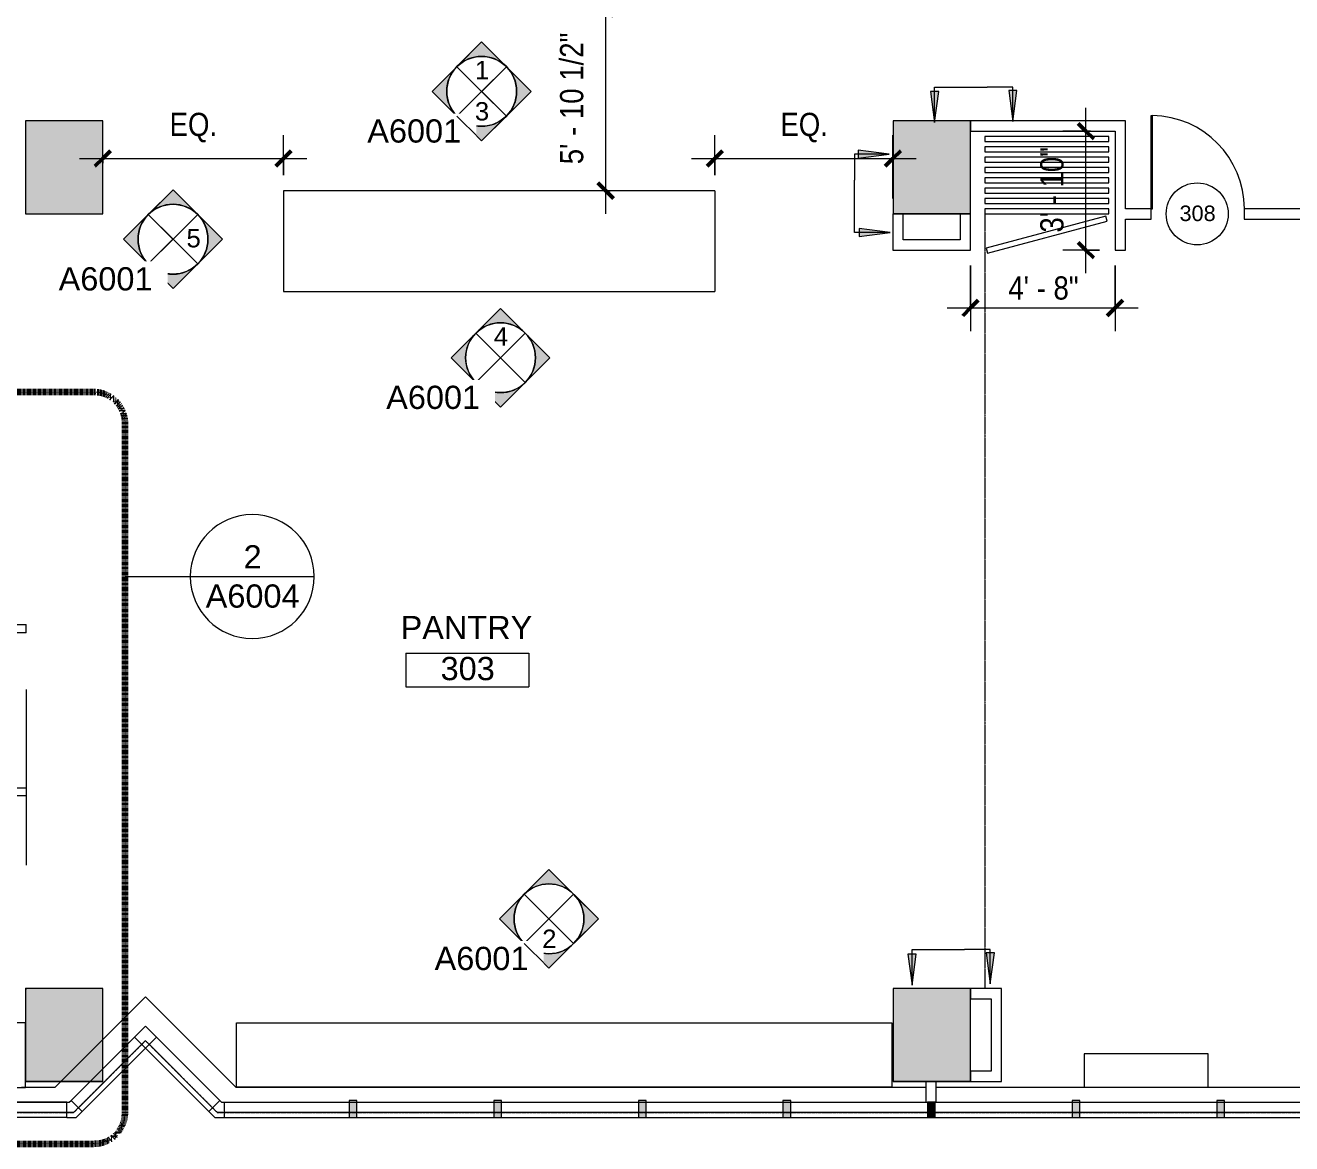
# Model space of a CAD drawing. Header units: inches. Extents: x 41 to 3077, y -701 to 1388.
# Drawn here: x 1678.3 to 2168.7, y -701.3 to -268.2 of the extents above; entities that cross this region are included whole.
import ezdxf

# ---------------------------------------------------------------- set-up
doc = ezdxf.new("R2010")
doc.units = ezdxf.units.IN
doc.header["$MEASUREMENT"] = 0
for name, pattern in [('Dash 3_32_', [0.1875, 0.09375, -0.09375]), ('Hidden 1_8_', [0.1875, 0.125, -0.0625]), ('IMPORT-PHANTOM4', [0.625, 0.3125, -0.0625, 0.0625, -0.0625, 0.0625, -0.0625])]:
    doc.linetypes.add(name, pattern=pattern)
for name, color, linetype, lineweight in [('3rd Floor Revit Background_dwg', 8, 'Continuous', 9), ('A-ANNO-DIMS', 211, 'Continuous', 9), ('A-ANNO-DIMS-96', 211, 'Continuous', 9), ('A-ANNO-NOTE', 131, 'Continuous', 9), ('A-ANNO-SYMB', 150, 'Continuous', 9), ('A-Area', 7, 'IMPORT-PHANTOM4', 9), ('A-AREA-IDEN', 2, 'Continuous', 20), ('A-DETL', 90, 'Continuous', 9), ('A-DETL-HDLN', 90, 'Continuous', 9), ('A-DETL-THIN', 151, 'Continuous', 9), ('A-DOOR', 31, 'Continuous', 9), ('A-DOOR-IDEN', 31, 'Continuous', 20), ('A-FLOR', 192, 'Continuous', 9), ('A-WALL', 113, 'Continuous', 9), ('AWAEX', 7, 'Continuous', 9), ('G-ANNO-SYMB', 111, 'Continuous', 9), ('MHV', 7, 'Continuous', 9), ('Q-CASE', 31, 'Continuous', 9), ('S-STRS', 31, 'Continuous', 9)]:
    doc.layers.add(name, color=color, linetype=linetype, lineweight=lineweight)
doc.styles.add('Arial', font='arial.ttf', dxfattribs={"height": 9})
doc.styles.add('Arial_3', font='arial.ttf', dxfattribs={"height": 7.125})
doc.styles.add('Arial_4', font='arial.ttf', dxfattribs={"height": 6})
doc.styles.add('Arial_5', font='arial.ttf', dxfattribs={"width": 0.85, "height": 9})
doc.dimstyles.new('Linear_-_3_32__Arial__85_-_1_2__Tolerance', dxfattribs={"dimscale": 12, "dimtxt": 9.182335, "dimasz": 0.5, "dimexe": 0.75, "dimexo": 0.5, "dimgap": 0.5, "dimtad": 1, "dimdec": 1, "dimrnd": 0.5, "dimzin": 3, "dimdsep": 46, "dimlunit": 4, "dimtxsty": 'Arial_5', "dimblk1": 'OBLIQUE', "dimblk2": 'OBLIQUE', "dimsah": 1, "dimcen": 0.09, "dimdle": 0.75, "dimazin": 0, "dimtfac": 1, "dimtdec": 4, "dimtix": 1, "dimtmove": 0, "dimatfit": 3, "dimfxl": 1, "dimtvp": 1, "dimfrac": 2, "dimtolj": 1, "dimtzin": 0, "dimarcsym": 2})
doc.dimstyles.new('Linear_-_3_32__Arial__85_-_1_2__Tolerance_1', dxfattribs={"dimscale": 12, "dimtxt": 9.182335, "dimasz": 0.5, "dimexe": 0.75, "dimexo": 0.5, "dimgap": 0.5, "dimtad": 1, "dimdec": 1, "dimrnd": 0.5, "dimzin": 3, "dimdsep": 46, "dimlunit": 4, "dimtxsty": 'Arial_5', "dimblk1": 'OBLIQUE', "dimblk2": 'OBLIQUE', "dimsah": 1, "dimcen": 0.09, "dimdle": 0.75, "dimazin": 0, "dimtfac": 1, "dimtdec": 4, "dimtix": 1, "dimtmove": 2, "dimatfit": 3, "dimfxl": 1, "dimtvp": 1, "dimfrac": 2, "dimtolj": 1, "dimtzin": 0, "dimarcsym": 2})
doc.dimstyles.new('Linear_-_3_32__Arial__85_-_1__Tolerance_1', dxfattribs={"dimscale": 12, "dimtxt": 9.182335, "dimasz": 0.5, "dimexe": 0.75, "dimexo": 0.5, "dimgap": 0.5, "dimtad": 1, "dimdec": 0, "dimzin": 3, "dimdsep": 46, "dimlunit": 4, "dimtxsty": 'Arial_5', "dimblk1": 'OBLIQUE', "dimblk2": 'OBLIQUE', "dimsah": 1, "dimcen": 0.09, "dimdle": 0.75, "dimazin": 0, "dimtfac": 1, "dimtdec": 4, "dimtix": 1, "dimtmove": 0, "dimatfit": 3, "dimfxl": 1, "dimtvp": 1, "dimfrac": 2, "dimtolj": 1, "dimtzin": 0, "dimarcsym": 2})

# ---------------------------------------------------------------- blocks, each defined once
blk = doc.blocks.new('Counter Top _No Backsplash_ - Standard Counter Top-2526119-3rd Floor New Construction - Partition Plan')
at = {"layer": 'Q-CASE', "lineweight": 13}
for p, q in [((-47.26, 0), (-47.26, -39)), ((119.74, 0), (-47.26, 0)), ((119.74, 0), (119.74, -39)), ((-47.26, -39), (119.74, -39))]:
    blk.add_line(p, q, dxfattribs=at)
blk = doc.blocks.new('Counter Top _No Backsplash_ - Standard Counter Top-2905817-3rd Floor New Construction - Partition Plan')
at = {"layer": 'Q-CASE', "lineweight": 13}
for p, q in [((-47.26, 0), (-47.26, -25)), ((215.75, 0), (-47.26, 0)), ((-47.26, -25), (215.75, -25))]:
    blk.add_line(p, q, dxfattribs=at)
blk = doc.blocks.new('Single-Glass - No Frame - 36_ x 96_-2910961-3rd Floor New Construction - Partition Plan')
at = {"layer": 'A-DOOR', "color": 250, "lineweight": 20}
for p, q in [((17.5, -2), (17.5, -38.06)), ((18, -2), (17.5, -2)), ((18, -2), (18, -38.06)), ((18, -38.06), (17.5, -38.06))]:
    blk.add_line(p, q, dxfattribs=at)
at = {"layer": 'A-DOOR'}
blk.add_arc((18, -2), 36.07, 180, 269.2057, dxfattribs=at)
blk = doc.blocks.new('stringer 5 - stringer 1-2768086-3rd Floor New Construction - Partition Plan')
at = {"layer": 'S-STRS', "color": 250, "lineweight": 20}
for p, q in [((402.94, -563.46), (402.94, -566.65)), ((434.18, -566.65), (434.18, -563.46)), ((402.94, -566.65), (434.18, -566.65))]:
    blk.add_line(p, q, dxfattribs=at)
at = {"layer": 'S-STRS'}
for p, q in [((482.81, -563.46), (495.99, -563.46)), ((495.99, -563.46), (495.99, -566.65)), ((495.99, -566.65), (434.18, -566.65))]:
    blk.add_line(p, q, dxfattribs=at)
blk = doc.blocks.new('stringer 2 - stringer 1-2937972-3rd Floor New Construction - Partition Plan')
at = {"layer": 'S-STRS', "color": 250, "lineweight": 20}
for p, q in [((434.17, -500.27), (402.94, -500.27)), ((402.94, -500.27), (402.94, -503.46)), ((434.17, -503.46), (434.17, -500.27))]:
    blk.add_line(p, q, dxfattribs=at)
at = {"layer": 'S-STRS'}
for p, q in [((434.17, -500.27), (495.99, -500.27)), ((495.99, -503.46), (482.81, -503.46)), ((495.99, -503.46), (495.99, -500.27))]:
    blk.add_line(p, q, dxfattribs=at)
blk = doc.blocks.new('3rd Floor Revit Background_dwg-1506769-3rd Floor New Construction - Partition Plan')
at = {"layer": 'AWAEX'}
for points in [[(525.68, -341.22), (525.68, -305.22), (495.68, -305.22), (495.68, -341.22)], [(857.7, -341.22), (857.7, -341.22), (861.68, -341.22), (861.68, -305.22), (831.68, -305.22), (831.68, -341.22), (835.67, -341.22)], [(495.68, -677.22), (525.68, -677.22), (525.68, -641.22), (495.68, -641.22), (495.68, -677.22)], [(844.44, -677.22), (844.44, -677.22), (861.68, -677.22), (861.68, -641.22), (831.68, -641.23), (831.68, -677.22)], [(624.06, -691.22), (624.06, -684.53), (621.06, -684.53), (621.06, -691.22)], [(680.06, -691.22), (680.06, -684.53), (677.06, -684.53), (677.06, -691.22)], [(736.06, -691.22), (736.06, -684.53), (733.06, -684.53), (733.06, -691.22)], [(792.06, -691.22), (792.06, -684.53), (789.06, -684.53), (789.06, -691.22)], [(848.06, -691.22), (848.06, -685.22), (845.06, -685.22), (845.06, -691.22)], [(904.06, -691.22), (904.06, -684.53), (901.06, -684.53), (901.06, -691.22)], [(960.06, -691.22), (960.06, -684.53), (957.06, -684.53), (957.06, -691.22)]]:
    blk.add_hatch(color=256, dxfattribs=at).paths.add_polyline_path(points, flags=0)
at = {"layer": 'A-Area', "flags": 128}
for points in [[(1884.9, 180.92), (1805.75, 260.07), (1767.28, 260.07), (1767.28, 298.53), (1688.13, 377.68), (735.1, 377.68), (571.4, 213.99), (494.75, 290.64), (524.68, 320.57), (524.68, 419.78), (401.76, 542.7), (362.39, 542.7), (362.39, 582.06), (243.34, 701.12), (204.04, 701.12), (204.04, 740.42), (84.92, 859.54), (45.55, 859.54), (45.55, 898.9), (-441.32, 1385.78), (-666.56, 1385.78), (-745.3, 1307.04), (-745.3, 1267.7), (-784.64, 1267.7), (-863.31, 1189.03), (-863.31, 289.89), (-745.28, 171.87), (-705.91, 171.87), (-705.91, 132.5), (-587.52, 14.1), (-548.15, 14.1), (-548.15, -25.26), (-39.5, -533.91), (-0.12, -533.91), (-0.12, -573.29), (115.81, -689.22), (514.38, -689.22), (542.18, -661.42), (569.98, -689.22), (1686.6, -689.22), (1766.06, -609.77), (1766.06, -570.38), (1805.44, -570.38), (1884.9, -490.93), (1884.9, 180.92)], [(-745.3, 1267.7), (-745.3, 1307.04), (-666.56, 1385.78), (-441.32, 1385.78), (45.55, 898.9), (45.55, 859.54), (84.92, 859.54), (204.04, 740.42), (204.04, 701.12), (243.34, 701.12), (362.39, 582.06), (362.39, 542.7), (401.76, 542.7), (524.68, 419.78), (524.68, 320.57), (494.75, 290.64), (571.4, 213.99), (735.1, 377.68), (1688.13, 377.68), (1767.28, 298.53), (1767.28, 260.07), (1805.75, 260.07), (1884.9, 180.92), (1884.9, -490.93), (1805.44, -570.38), (1766.06, -570.38), (1766.06, -609.77), (1686.6, -689.22), (569.98, -689.22), (542.18, -661.42), (514.38, -689.22), (231.68, -689.22)]]:
    blk.add_lwpolyline(points, dxfattribs=at)
at = {"layer": 'AWAEX'}
for p, q in [((525.68, -305.22), (495.68, -305.22)), ((495.68, -305.22), (495.68, -341.22)), ((525.68, -341.22), (525.68, -305.22)), ((861.68, -305.22), (831.68, -305.22)), ((831.68, -305.22), (831.68, -341.22)), ((861.68, -341.22), (861.68, -305.22)), ((495.68, -341.22), (525.68, -341.22)), ((831.68, -341.22), (835.67, -341.22)), ((835.67, -341.22), (857.7, -341.22)), ((857.7, -341.22), (835.67, -341.22)), ((857.7, -341.22), (857.7, -341.22)), ((857.7, -341.22), (861.68, -341.22)), ((525.68, -641.22), (495.68, -641.22)), ((495.68, -641.22), (495.68, -677.22)), ((525.68, -677.22), (525.68, -641.22)), ((861.68, -641.22), (831.68, -641.23)), ((831.68, -641.23), (831.68, -677.22)), ((861.68, -677.22), (861.68, -641.22)), ((516.22, -687.39), (540.8, -662.8)), ((543.57, -662.8), (568.15, -687.39)), ((494.17, -679.47), (495.68, -679.47)), ((495.68, -677.22), (525.68, -677.22)), ((495.68, -677.22), (495.68, -677.22)), ((525.68, -677.22), (495.68, -677.22)), ((577.2, -679.47), (844.44, -679.47)), ((831.68, -677.22), (844.44, -677.22)), ((844.44, -677.22), (831.68, -677.22)), ((844.44, -677.22), (844.44, -677.22)), ((844.44, -677.22), (861.68, -677.22)), ((861.68, -677.22), (848.44, -677.22)), ((848.44, -679.47), (1180.44, -679.47)), ((511.68, -685.22), (117.47, -685.22)), ((571.64, -685.22), (844.44, -685.22)), ((624.06, -684.53), (621.06, -684.53)), ((621.06, -684.53), (621.06, -691.22)), ((624.06, -691.22), (624.06, -684.53)), ((680.06, -684.53), (677.06, -684.53)), ((677.06, -684.53), (677.06, -691.22)), ((680.06, -691.22), (680.06, -684.53)), ((736.06, -684.53), (733.06, -684.53)), ((733.06, -684.53), (733.06, -691.22)), ((736.06, -691.22), (736.06, -684.53)), ((792.06, -684.53), (789.06, -684.53)), ((789.06, -684.53), (789.06, -691.22)), ((792.06, -691.22), (792.06, -684.53)), ((848.06, -685.22), (845.06, -685.22)), ((845.06, -685.22), (845.06, -691.22)), ((848.06, -691.22), (848.06, -685.22)), ((848.44, -685.22), (1180.44, -685.22)), ((904.06, -684.53), (901.06, -684.53)), ((901.06, -684.53), (901.06, -691.22)), ((904.06, -691.22), (904.06, -684.53)), ((960.06, -684.53), (957.06, -684.53)), ((957.06, -684.53), (957.06, -691.22)), ((960.06, -691.22), (960.06, -684.53)), ((511.68, -691.22), (114.98, -691.22)), ((511.68, -689.22), (231.68, -689.22)), ((1684.94, -689.22), (572.68, -689.22)), ((621.06, -691.22), (624.06, -691.22)), ((677.06, -691.22), (680.06, -691.22)), ((733.06, -691.22), (736.06, -691.22)), ((789.06, -691.22), (792.06, -691.22)), ((845.06, -691.22), (848.06, -691.22)), ((901.06, -691.22), (904.06, -691.22)), ((957.06, -691.22), (960.06, -691.22))]:
    blk.add_line(p, q, dxfattribs=at)
at = {"layer": 'AWAEX', "flags": 128}
for points in [[(569.16, -691.22), (1687.43, -691.22), (1768.06, -610.6), (1768.06, -572.38), (1806.27, -572.38), (1886.9, -491.76), (1886.9, 181.74), (1806.57, 262.07), (1769.28, 262.07), (1769.28, 299.36), (1688.96, 379.68), (734.27, 379.68)], [(495.68, -679.47), (507.16, -679.47), (542.18, -644.45), (577.2, -679.47)], [(512.71, -685.24), (542.18, -655.76), (571.66, -685.24)], [(515.19, -691.24), (542.18, -664.25), (569.17, -691.24)]]:
    blk.add_lwpolyline(points, dxfattribs=at)
for points in [[(542.18, -664.25), (537.94, -660.01), (542.18, -655.76), (546.43, -660.01)], [(515.17, -691.26), (511.68, -691.26), (511.68, -685.26), (512.68, -685.26), (513.39, -684.56), (517.63, -688.8)], [(570.97, -684.56), (571.68, -685.26), (572.68, -685.26), (572.68, -691.26), (569.2, -691.26), (566.74, -688.8)]]:
    blk.add_lwpolyline(points, close=True, dxfattribs=at)
at = {"layer": 'MHV', "flags": 128}
blk.add_lwpolyline([(953.69, -666.47), (905.69, -666.47), (905.69, -679.47), (953.69, -679.47)], close=True, dxfattribs=at)
blk = doc.blocks.new('Elevation - Interiors-59324-3rd Floor New Construction - Partition Plan')
at = {"layer": 'G-ANNO-SYMB'}
h = blk.add_hatch(color=256, dxfattribs=at)
edge = h.paths.add_edge_path(flags=0)
edge.add_line((-0.0996, 0.0996), (0, 0.1992))
edge.add_line((0, 0.1992), (0.0996, 0.0996))
edge.add_arc((0, 0), 0.1409, 45, 135)
h = blk.add_hatch(color=256, dxfattribs=at)
edge = h.paths.add_edge_path(flags=0)
edge.add_line((-0.1992, 0), (-0.0996, 0.0996))
edge.add_arc((0, 0), 0.1409, 135, 225)
edge.add_line((-0.0996, -0.0996), (-0.1992, 0))
h = blk.add_hatch(color=256, dxfattribs=at)
edge = h.paths.add_edge_path(flags=0)
edge.add_line((0.1992, 0), (0.0996, -0.0996))
edge.add_arc((0, 0), 0.1409, 315, 405)
edge.add_line((0.0996, 0.0996), (0.1992, 0))
h = blk.add_hatch(color=256, dxfattribs=at)
edge = h.paths.add_edge_path(flags=0)
edge.add_arc((0, 0), 0.1409, 225, 315)
edge.add_line((0.0996, -0.0996), (0, -0.1992))
edge.add_line((0, -0.1992), (-0.0996, -0.0996))
for p, q in [((0, 0.1992), (-0.1992, 0)), ((0, 0.1992), (-0.0996, 0.0996)), ((0.1992, 0), (0, 0.1992)), ((0.0996, 0.0996), (0, 0.1992)), ((-0.0996, 0.0996), (-0.1992, 0)), ((-0.0996, 0.0996), (0.0996, -0.0996)), ((0.0996, 0.0996), (-0.0996, -0.0996)), ((0, 0), (-0.0996, 0.0996)), ((-0.0996, 0.0996), (0, 0)), ((0.0996, 0.0996), (0, 0)), ((0, 0), (0.0996, 0.0996)), ((0.1992, 0), (0.0996, 0.0996)), ((0, -0.1992), (0.1992, 0)), ((-0.1992, 0), (0, -0.1992)), ((-0.1992, 0), (-0.0996, -0.0996)), ((-0.0996, -0.0996), (0, 0)), ((0, 0), (-0.0996, -0.0996)), ((0, 0), (0.0996, -0.0996)), ((0.0996, -0.0996), (0, 0)), ((0.0996, -0.0996), (0.1992, 0)), ((-0.0996, -0.0996), (0, -0.1992)), ((0, -0.1992), (0.0996, -0.0996))]:
    blk.add_line(p, q, dxfattribs=at)
blk.add_circle((0, 0), 0.1409, dxfattribs=at)
for start, end in [(45, 135), (45, 135), (135, 225), (135, 225), (315, 45), (315, 45), (225, 315), (225, 315)]:
    blk.add_arc((0, 0), 0.1409, start, end, dxfattribs=at)
blk = doc.blocks.new('Elevation - Triangle - 51_256_-58624-3rd Floor New Construction - Partition Plan')
at = {"layer": 'G-ANNO-SYMB'}
for p, q in [((0, 0.0996), (-0.0996, 0)), ((0.0996, 0), (0, 0.0996))]:
    blk.add_line(p, q, dxfattribs=at)
blk = doc.blocks.new('FORM Room Tag - Name _ Number-61107-3rd Floor New Construction - Partition Plan')
at = {"layer": 'A-AREA-IDEN'}
for p, q in [((-0.2444, -0.0231), (-0.2444, -0.1589)), ((-0.2444, -0.0231), (0.2515, -0.0231)), ((0.2515, -0.0231), (0.2515, -0.1589)), ((-0.2444, -0.1589), (0.2515, -0.1589))]:
    blk.add_line(p, q, dxfattribs=at)
blk = doc.blocks.new('Floor Plan - Default-164254-3rd Floor New Construction - Partition Plan')
at = {"layer": 'A-ANNO-SYMB'}
blk.add_line((-0.25, 0), (0.25, 0), dxfattribs=at)
for start, end in [(360, 180), (180, 0)]:
    blk.add_arc((0, 0), 0.25, start, end, dxfattribs=at)
blk = doc.blocks.new('FORM Door Tag - Default-60822-3rd Floor New Construction - Partition Plan')
at = {"layer": 'A-DOOR-IDEN'}
blk.add_circle((-0.002, 0), 0.125, dxfattribs=at)
blk = doc.blocks.new('DIMBLOCK5-3rd Floor New Construction - Partition Plan')
at = {"layer": 'A-ANNO-DIMS-96'}
for p, q in [((1903.08, -341.23), (1903.08, -252.73)), ((1904.83, -261.73), (1894.08, -261.73)), ((1903.08, -261.73), (1904.83, -261.73)), ((1904.83, -332.23), (1894.08, -332.23)), ((1903.08, -332.23), (1904.83, -332.23))]:
    blk.add_line(p, q, dxfattribs=at)
at = {"layer": 'A-ANNO-DIMS-96', "lineweight": 50}
for p, q in [((1903.08, -261.73), (1900.08, -258.73)), ((1903.08, -261.73), (1906.08, -264.73)), ((1903.08, -332.23), (1900.08, -329.23)), ((1903.08, -332.23), (1906.08, -335.23))]:
    blk.add_line(p, q, dxfattribs=at)
at = {"layer": 'A-ANNO-DIMS-96', "color": 0, "insert": (1885.39, -321.99), "char_height": 9, "width": 60.0101, "attachment_point": 1, "rotation": 90, "line_spacing_factor": 0.941778, "style": 'Arial_5'}
blk.add_mtext('5\' - 10 1/2"', dxfattribs=at)
blk = doc.blocks.new('_Oblique')
at = {"color": 0, "linetype": 'ByBlock', "lineweight": -2}
blk.add_line((-0.5, -0.5), (0.5, 0.5), dxfattribs=at)
blk = doc.blocks.new('DIMBLOCK14-3rd Floor New Construction - Partition Plan')
at = {"layer": 'A-ANNO-DIMS-96'}
for p, q in [((2044.37, -361.22), (2044.37, -386.63)), ((2044.37, -377.63), (2044.37, -361.22)), ((2100.33, -361.23), (2100.33, -386.63)), ((2100.33, -377.63), (2100.33, -361.23)), ((2035.37, -377.63), (2109.33, -377.63))]:
    blk.add_line(p, q, dxfattribs=at)
at = {"layer": 'A-ANNO-DIMS-96', "lineweight": 50}
for p, q in [((2044.37, -377.63), (2047.37, -374.63)), ((2100.33, -377.63), (2103.33, -374.63)), ((2044.37, -377.63), (2041.37, -380.63)), ((2100.33, -377.63), (2097.33, -380.63))]:
    blk.add_line(p, q, dxfattribs=at)
at = {"layer": 'A-ANNO-DIMS-96', "color": 0, "insert": (2059, -365.4), "char_height": 9, "width": 32.0393, "attachment_point": 1, "line_spacing_factor": 0.941778, "style": 'Arial_5'}
blk.add_mtext('4\' - 8"', dxfattribs=at)
blk = doc.blocks.new('DIMBLOCK15-3rd Floor New Construction - Partition Plan')
at = {"layer": 'A-ANNO-DIMS-96'}
for p, q in [((2089.05, -364.23), (2089.05, -300.2)), ((2090.8, -309.2), (2080.05, -309.2)), ((2089.05, -309.2), (2090.8, -309.2)), ((2094.33, -355.23), (2080.05, -355.23)), ((2089.05, -355.23), (2094.33, -355.23))]:
    blk.add_line(p, q, dxfattribs=at)
at = {"layer": 'A-ANNO-DIMS-96', "lineweight": 50}
for p, q in [((2089.05, -309.2), (2086.05, -306.2)), ((2089.05, -309.2), (2092.05, -312.2)), ((2089.05, -355.23), (2086.05, -352.23)), ((2089.05, -355.23), (2092.05, -358.23))]:
    blk.add_line(p, q, dxfattribs=at)
at = {"layer": 'A-ANNO-DIMS-96', "color": 0, "insert": (2071.36, -348.46), "char_height": 9, "width": 38.9896, "attachment_point": 1, "rotation": 90, "line_spacing_factor": 0.941778, "style": 'Arial_5'}
blk.add_mtext('3\' - 10"', dxfattribs=at)
blk = doc.blocks.new('DIMBLOCK66-3rd Floor New Construction - Partition Plan')
at = {"layer": 'A-ANNO-DIMS-96'}
for p, q in [((1708.29, -321.51), (1708.29, -310.76)), ((1778.33, -326.23), (1778.33, -310.76)), ((1699.29, -319.76), (1787.33, -319.76)), ((1708.29, -319.76), (1708.29, -321.51)), ((1778.33, -319.76), (1778.33, -326.23))]:
    blk.add_line(p, q, dxfattribs=at)
at = {"layer": 'A-ANNO-DIMS-96', "lineweight": 50}
for p, q in [((1708.29, -319.76), (1711.29, -316.76)), ((1778.33, -319.76), (1781.33, -316.76)), ((1708.29, -319.76), (1705.29, -322.76)), ((1778.33, -319.76), (1775.33, -322.76))]:
    blk.add_line(p, q, dxfattribs=at)
at = {"layer": 'A-ANNO-DIMS-96', "color": 0, "insert": (1734.2, -302.07), "char_height": 9, "width": 21.8681, "attachment_point": 1, "line_spacing_factor": 0.941778, "style": 'Arial_5'}
blk.add_mtext('EQ.', dxfattribs=at)
blk = doc.blocks.new('DIMBLOCK67-3rd Floor New Construction - Partition Plan')
at = {"layer": 'A-ANNO-DIMS-96'}
for p, q in [((1945.33, -326.23), (1945.33, -310.76)), ((2014.33, -335.22), (2014.33, -310.76)), ((1936.33, -319.76), (2023.33, -319.76)), ((1945.33, -319.76), (1945.33, -326.23)), ((2014.33, -319.76), (2014.33, -335.22))]:
    blk.add_line(p, q, dxfattribs=at)
at = {"layer": 'A-ANNO-DIMS-96', "lineweight": 50}
for p, q in [((1945.33, -319.76), (1948.33, -316.76)), ((2014.33, -319.76), (2017.33, -316.76)), ((1945.33, -319.76), (1942.33, -322.76)), ((2014.33, -319.76), (2011.33, -322.76))]:
    blk.add_line(p, q, dxfattribs=at)
at = {"layer": 'A-ANNO-DIMS-96', "color": 0, "insert": (1970.72, -302.07), "char_height": 9, "width": 21.8681, "attachment_point": 1, "line_spacing_factor": 0.941778, "style": 'Arial_5'}
blk.add_mtext('EQ.', dxfattribs=at)

msp = doc.modelspace()

# ---------------------------------------------------------------- hatches: boundary and pattern name
at = {"layer": 'A-ANNO-NOTE', "lineweight": 20}
for points in [[(2030.46, -305.86), (2032.04, -293.86), (2028.88, -293.86)], [(2060.76, -305.41), (2062.34, -293.41), (2059.18, -293.41)], [(2012.81, -318.09), (2000.81, -316.51), (2000.81, -319.67)], [(2013.26, -348.39), (2001.26, -346.81), (2001.26, -349.97)], [(2052.02, -639.41), (2053.6, -627.41), (2050.44, -627.41)], [(2021.72, -639.86), (2023.3, -627.86), (2020.14, -627.86)]]:
    msp.add_hatch(color=256, dxfattribs=at).paths.add_polyline_path(points, flags=0)

# ---------------------------------------------------------------- linework, layer by layer
for p, q in [((2032.04, -293.86), (2028.88, -293.86)), ((2028.88, -293.86), (2030.46, -305.86)), ((2030.46, -292.09), (2050.74, -292.09)), ((2030.46, -305.86), (2030.46, -292.09)), ((2030.46, -305.86), (2032.04, -293.86)), ((2060.76, -292.09), (2050.74, -292.09)), ((2062.34, -293.41), (2059.18, -293.41)), ((2059.18, -293.41), (2060.76, -305.41)), ((2060.76, -305.41), (2060.76, -292.09)), ((2060.76, -305.41), (2062.34, -293.41)), ((1999.49, -318.09), (1999.49, -328.11)), ((2012.81, -318.09), (1999.49, -318.09)), ((2012.81, -318.09), (2000.81, -316.51)), ((2000.81, -316.51), (2000.81, -319.67)), ((2000.81, -319.67), (2012.81, -318.09)), ((1999.49, -348.39), (1999.49, -328.11)), ((2013.26, -348.39), (2001.26, -346.81)), ((2001.26, -346.81), (2001.26, -349.97)), ((2013.26, -348.39), (1999.49, -348.39)), ((2001.26, -349.97), (2013.26, -348.39)), ((2021.72, -626.09), (2042, -626.09)), ((2021.72, -639.86), (2021.72, -626.09)), ((2052.02, -626.09), (2042, -626.09)), ((2053.6, -627.41), (2050.44, -627.41)), ((2050.44, -627.41), (2052.02, -639.41)), ((2052.02, -639.41), (2052.02, -626.09)), ((2052.02, -639.41), (2053.6, -627.41)), ((2023.3, -627.86), (2020.14, -627.86)), ((2020.14, -627.86), (2021.72, -639.86)), ((2021.72, -639.86), (2023.3, -627.86))]:
    msp.add_line(p, q, dxfattribs=at)
at = {"layer": 'A-ANNO-SYMB', "linetype": 'Dash 3_32_', "lineweight": 90}
for p, q in [((1704.97, -410.28), (1416.2, -410.28)), ((1716.97, -689.3), (1716.97, -422.28)), ((1416.2, -701.3), (1704.97, -701.3))]:
    msp.add_line(p, q, dxfattribs=at)
at = {"layer": 'A-ANNO-SYMB', "lineweight": 13}
msp.add_line((1716.97, -481.66), (1742.22, -481.66), dxfattribs=at)
at = {"layer": 'A-ANNO-SYMB', "linetype": 'Dash 3_32_', "lineweight": 90}
for centre, start, end in [((1704.97, -422.28), 0, 90), ((1704.97, -689.3), 270, 0)]:
    msp.add_arc(centre, 12, start, end, dxfattribs=at)
at = {"layer": 'A-DETL', "lineweight": 13}
for p, q in [((2049.86, -311.22), (2049.86, -313.22)), ((2097.86, -311.22), (2049.86, -311.22)), ((2049.86, -313.22), (2097.86, -313.22)), ((2097.86, -313.22), (2097.86, -311.22)), ((2049.86, -315.22), (2049.86, -317.22)), ((2097.86, -315.22), (2049.86, -315.22)), ((2049.86, -317.22), (2097.86, -317.22)), ((2097.86, -317.22), (2097.86, -315.22)), ((2049.86, -319.22), (2049.86, -321.22)), ((2097.86, -319.22), (2049.86, -319.22)), ((2049.86, -321.22), (2097.86, -321.22)), ((2049.86, -323.22), (2049.86, -325.22)), ((2097.86, -323.22), (2049.86, -323.22)), ((2097.86, -321.22), (2097.86, -319.22)), ((2097.86, -325.22), (2097.86, -323.22)), ((2049.86, -325.22), (2097.86, -325.22)), ((2049.86, -327.22), (2049.86, -329.22)), ((2097.86, -327.22), (2049.86, -327.22)), ((2097.86, -329.22), (2097.86, -327.22)), ((2049.86, -329.22), (2097.86, -329.22)), ((2049.86, -331.22), (2049.86, -333.22)), ((2097.86, -331.22), (2049.86, -331.22)), ((2049.86, -333.22), (2097.86, -333.22)), ((2097.86, -333.22), (2097.86, -331.22)), ((2049.86, -335.22), (2049.86, -337.22)), ((2097.86, -335.22), (2049.86, -335.22)), ((2049.86, -337.22), (2097.86, -337.22)), ((2097.86, -337.22), (2097.86, -335.22)), ((2049.86, -339.22), (2049.86, -341.22)), ((2097.86, -339.22), (2049.86, -339.22)), ((2049.86, -341.22), (2097.86, -341.22)), ((2096.78, -342.04), (2050.42, -354.47)), ((2097.3, -343.98), (2096.78, -342.04)), ((2097.86, -341.22), (2097.86, -339.22)), ((2050.94, -356.4), (2097.3, -343.98)), ((2050.42, -354.47), (2050.94, -356.4))]:
    msp.add_line(p, q, dxfattribs=at)
at = {"layer": 'A-DETL'}
for p, q in [((1760.15, -679.47), (1760.15, -654.47)), ((1760.15, -654.47), (2013.86, -654.47)), ((2013.86, -654.47), (2013.86, -679.47)), ((2013.86, -679.47), (1760.15, -679.47))]:
    msp.add_line(p, q, dxfattribs=at)
at = {"layer": 'A-DETL-HDLN', "linetype": 'Hidden 1_8_'}
for p, q in [((2049.86, -341.22), (2049.86, -641.22)), ((1678.33, -641.23), (1679.08, -641.23))]:
    msp.add_line(p, q, dxfattribs=at)
at = {"layer": 'A-DETL-THIN'}
for p, q in [((1708.29, -341.05), (1708.29, -306.05)), ((1678.68, -525.46), (1678.68, -593.46))]:
    msp.add_line(p, q, dxfattribs=at)
at = {"layer": 'A-FLOR', "lineweight": 13}
for p, q in [((1695.4, -685.21), (1724.85, -655.77)), ((1724.85, -655.77), (1754.3, -685.22)), ((1415.34, -685.21), (1695.4, -685.21)), ((1754.3, -685.22), (2027.11, -685.22)), ((2031.11, -685.22), (2363.11, -685.22))]:
    msp.add_line(p, q, dxfattribs=at)
at = {"layer": 'A-WALL', "color": 250, "lineweight": 20}
for p, q in [((2104.33, -305.2), (2044.37, -305.2)), ((2044.37, -305.2), (2044.37, -309.2)), ((2104.33, -339.22), (2104.33, -305.2)), ((2044.37, -309.2), (2100.33, -309.2)), ((2100.33, -309.2), (2100.33, -355.23)), ((2014.33, -341.22), (2014.33, -355.22)), ((2018.33, -341.22), (2014.33, -341.22)), ((2018.33, -351.22), (2018.33, -341.22)), ((2044.37, -341.22), (2040.37, -341.22)), ((2040.37, -341.22), (2040.37, -351.22)), ((2044.37, -355.22), (2044.37, -341.22)), ((2114.33, -339.22), (2104.33, -339.22)), ((2104.33, -355.23), (2104.33, -343.22)), ((2104.33, -343.22), (2114.33, -343.22)), ((2114.33, -343.22), (2114.33, -339.22)), ((2354.31, -339.22), (2150.33, -339.22)), ((2150.33, -339.22), (2150.33, -343.22)), ((2150.33, -343.22), (2350.31, -343.22)), ((2040.37, -351.22), (2018.33, -351.22)), ((2014.33, -355.22), (2044.37, -355.22)), ((2100.33, -355.23), (2104.33, -355.23)), ((2056.29, -641.23), (2044.35, -641.23)), ((2044.35, -641.23), (2044.35, -645.23)), ((2056.29, -677.22), (2056.29, -641.23)), ((2044.35, -645.23), (2052.29, -645.23)), ((2052.29, -645.23), (2052.29, -673.22)), ((2052.29, -673.22), (2044.37, -673.22)), ((2044.37, -673.22), (2044.37, -677.22)), ((2031.11, -677.22), (2027.11, -677.22)), ((2027.11, -677.22), (2027.11, -685.22)), ((2031.11, -685.22), (2031.11, -677.22)), ((2044.37, -677.22), (2056.29, -677.22)), ((2027.11, -685.22), (2031.11, -685.22))]:
    msp.add_line(p, q, dxfattribs=at)

# ---------------------------------------------------------------- block references
at = {"layer": '3rd Floor Revit Background_dwg', "color": 7}
msp.add_blockref('3rd Floor Revit Background_dwg-1506769-3rd Floor New Construction - Partition Plan', (1182.67, 0), dxfattribs=at)
at = {"layer": 'A-ANNO-SYMB', "xscale": 95.99999999999994, "yscale": 95.99999999999994, "zscale": 95.99999999999994}
msp.add_blockref('Floor Plan - Default-164254-3rd Floor New Construction - Partition Plan', (1766.22, -481.66), dxfattribs=at)
at = {"layer": 'A-AREA-IDEN', "xscale": 95.99999999999994, "yscale": 95.99999999999994, "zscale": 95.99999999999994}
msp.add_blockref('FORM Room Tag - Name _ Number-61107-3rd Floor New Construction - Partition Plan', (1849.15, -509.09), dxfattribs=at)
at = {"layer": 'A-DOOR', "lineweight": 13, "rotation": 180}
msp.add_blockref('Single-Glass - No Frame - 36_ x 96_-2910961-3rd Floor New Construction - Partition Plan', (2132.33, -341.22), dxfattribs=at)
at = {"layer": 'A-DOOR-IDEN', "xscale": 95.99999999999994, "yscale": 95.99999999999994, "zscale": 95.99999999999994}
msp.add_blockref('FORM Door Tag - Default-60822-3rd Floor New Construction - Partition Plan', (2132.33, -341.22), dxfattribs=at)
at = {"layer": 'G-ANNO-SYMB', "xscale": 95.99999999999994, "yscale": 95.99999999999994, "zscale": 95.99999999999994}
for name, p in [('Elevation - Interiors-59324-3rd Floor New Construction - Partition Plan', (1855.04, -293.76)), ('Elevation - Triangle - 51_256_-58624-3rd Floor New Construction - Partition Plan', (1855.04, -284.2)), ('Elevation - Interiors-59324-3rd Floor New Construction - Partition Plan', (1735.52, -351.03)), ('Elevation - Interiors-59324-3rd Floor New Construction - Partition Plan', (1862.37, -396.92)), ('Elevation - Triangle - 51_256_-58624-3rd Floor New Construction - Partition Plan', (1862.37, -387.36)), ('Elevation - Interiors-59324-3rd Floor New Construction - Partition Plan', (1881.11, -614.23))]:
    msp.add_blockref(name, p, dxfattribs=at)
at = {"layer": 'G-ANNO-SYMB', "extrusion": (0, 0, -1), "xscale": 95.99999999999994, "yscale": 95.99999999999994, "zscale": 95.99999999999994, "rotation": 89.99999999999793}
msp.add_blockref('Elevation - Triangle - 51_256_-58624-3rd Floor New Construction - Partition Plan', (-1745.08, -351.03), dxfattribs=at)
at = {"layer": 'Q-CASE', "lineweight": 13}
msp.add_blockref('Counter Top _No Backsplash_ - Standard Counter Top-2526119-3rd Floor New Construction - Partition Plan', (1825.59, -332.23), dxfattribs=at)
at = {"layer": 'Q-CASE', "lineweight": 13, "rotation": 179.9912936700361}
msp.add_blockref('Counter Top _No Backsplash_ - Standard Counter Top-2905817-3rd Floor New Construction - Partition Plan', (1631.09, -679.48), dxfattribs=at)
at = {"layer": 'S-STRS'}
for name in ['stringer 2 - stringer 1-2937972-3rd Floor New Construction - Partition Plan', 'stringer 5 - stringer 1-2768086-3rd Floor New Construction - Partition Plan']:
    msp.add_blockref(name, (1182.67, 0), dxfattribs=at)

# ---------------------------------------------------------------- texts
at = {"layer": 'A-ANNO-SYMB', "char_height": 9, "attachment_point": 2, "line_spacing_factor": 0.941778, "style": 'Arial'}
for s, insert, width in [('2', (1766.36, -469.54), 8.3742), ('A6004', (1766.36, -484.71), 43.5237)]:
    msp.add_mtext(s, dxfattribs=dict(at, insert=insert, width=width))
at = {"layer": 'A-AREA-IDEN', "lineweight": 9, "char_height": 9, "attachment_point": 2, "line_spacing_factor": 0.941778, "style": 'Arial'}
for s, insert, width in [('PANTRY', (1849.16, -496.91), 60.6026), ('303', (1849.63, -512.8), 25.1225)]:
    msp.add_mtext(s, dxfattribs=dict(at, insert=insert, width=width))
at = {"layer": 'A-DOOR-IDEN', "lineweight": 9, "insert": (2132.29, -337.99), "char_height": 6, "width": 16.7484, "attachment_point": 2, "line_spacing_factor": 0.941778, "style": 'Arial_4'}
msp.add_mtext('308', dxfattribs=at)
at = {"layer": 'G-ANNO-SYMB', "char_height": 7.12, "width": 6.6294, "attachment_point": 2, "line_spacing_factor": 0.941778, "style": 'Arial_3'}
for s, insert in [('1', (1855.19, -281.95)), ('5', (1743.51, -347.06)), ('4', (1862.52, -385.11))]:
    msp.add_mtext(s, dxfattribs=dict(at, insert=insert))

# ---------------------------------------------------------------- dimensions: what is measured, and where the dimension line sits
at = {"layer": 'A-ANNO-DIMS'}
for base, p1, p2, override, picture, middle in [((1903.08, -261.73), (1898.83, -332.23), (1898.83, -261.73), {"dimpost": '<>', "dimfxl": 70.5}, 'DIMBLOCK5-3rd Floor New Construction - Partition Plan', (1892.42, -296.98)), ((2089.05, -309.2), (2100.33, -355.23), (2084.8, -309.2), {"dimpost": '<>', "dimfxl": 48.572071}, 'DIMBLOCK15-3rd Floor New Construction - Partition Plan', (2078.45, -332.21))]:
    dim = msp.add_linear_dim(base=base, p1=p1, p2=p2, angle=90, dimstyle='Linear_-_3_32__Arial__85_-_1_2__Tolerance', override=override, dxfattribs=at)
    dim.commit()
    dim.dimension.update_dxf_attribs({"geometry": picture, "text_midpoint": middle})
for base, p1, p2, override, picture, middle in [((1778.33, -319.76), (1708.29, -315.51), (1778.33, -332.23), {"dimpost": '<>', "dimfxl": 72.011235}, 'DIMBLOCK66-3rd Floor New Construction - Partition Plan', (1743.31, -308.83)), ((2014.33, -319.76), (1945.33, -332.23), (2014.33, -341.22), {"dimpost": '<>', "dimfxl": 69.582898}, 'DIMBLOCK67-3rd Floor New Construction - Partition Plan', (1979.83, -308.83))]:
    dim = msp.add_linear_dim(base=base, p1=p1, p2=p2, text='EQ.', dimstyle='Linear_-_3_32__Arial__85_-_1__Tolerance_1', override=override, dxfattribs=at)
    dim.commit()
    dim.dimension.update_dxf_attribs({"geometry": picture, "text_midpoint": middle})
dim = msp.add_linear_dim(base=(2100.33, -377.63), p1=(2044.37, -355.22), p2=(2100.33, -355.23), dimstyle='Linear_-_3_32__Arial__85_-_1_2__Tolerance_1', override={"dimpost": '<>', "dimfxl": 55.966618}, dxfattribs=at)
dim.commit()
dim.dimension.update_dxf_attribs({"geometry": 'DIMBLOCK14-3rd Floor New Construction - Partition Plan', "text_midpoint": (2075.02, -371.4), "dimtype": 160})

# ---------------------------------------------------------------- next in the draw order: texts
at = {"layer": 'G-ANNO-SYMB', "char_height": 9, "width": 43.5237, "attachment_point": 2, "line_spacing_factor": 0.941778, "style": 'Arial', "bg_fill": 3, "box_fill_scale": 1.25, "bg_fill_color": 256, "bg_fill_true_color": 13158600, "bg_fill_transparency": 0}
for insert in [(1828.93, -304.6), (1709.41, -361.87), (1836.26, -407.76), (1855, -625.06)]:
    msp.add_mtext('A6001', dxfattribs=dict(at, insert=insert))

# ---------------------------------------------------------------- next in the draw order: block references
at = {"layer": 'G-ANNO-SYMB', "extrusion": (0, 0, -1), "xscale": 95.99999999999994, "yscale": 95.99999999999994, "zscale": 95.99999999999994, "rotation": 180}
for p in [(-1855.04, -303.32), (-1881.11, -623.79)]:
    msp.add_blockref('Elevation - Triangle - 51_256_-58624-3rd Floor New Construction - Partition Plan', p, dxfattribs=at)

# ---------------------------------------------------------------- next in the draw order: texts
at = {"layer": 'G-ANNO-SYMB', "char_height": 7.12, "width": 6.6294, "attachment_point": 2, "line_spacing_factor": 0.941778, "style": 'Arial_3'}
for s, insert in [('3', (1855.19, -297.92)), ('2', (1881.25, -618.39))]:
    msp.add_mtext(s, dxfattribs=dict(at, insert=insert))

doc.saveas('drawing.dxf')
